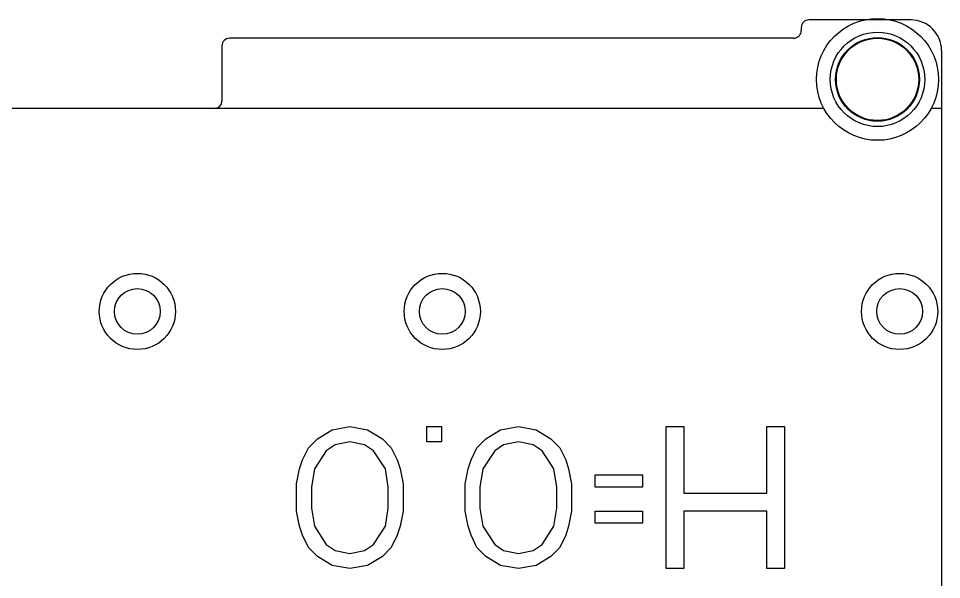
# Model space of a CAD drawing. Header units: millimetres. Extents: x 0 to 594, y 0 to 420.
# Drawn here: x 123.9 to 184.5, y 121.1 to 157.9 of the extents above; entities that cross this region are included whole.
import ezdxf

# ---------------------------------------------------------------- set-up
doc = ezdxf.new("R2010")
doc.units = ezdxf.units.MM
doc.header["$LTSCALE"] = 32.67
doc.layers.add('20_ALL_FEATURES', color=7, linetype='CONTINUOUS')
doc.layers.add('ASSEM_MEM', color=7, linetype='CONTINUOUS')

msp = doc.modelspace()

# ---------------------------------------------------------------- linework, layer by layer
at = {"layer": '20_ALL_FEATURES', "color": 5, "linetype": 'CONTINUOUS'}
for radius in [3.1, 2.75]:
    msp.add_circle((180.263, 153.947), radius, dxfattribs=at)
at = {"layer": 'ASSEM_MEM', "color": 7, "linetype": 'CONTINUOUS'}
for p, q in [((182.463, 157.847), (175.763, 157.847)), ((175.263, 157.347), (175.263, 157.147)), ((174.763, 156.647), (137.763, 156.647)), ((137.263, 156.147), (137.263, 152.547)), ((184.463, 155.847), (184.463, 94.847)), ((136.763, 152.047), (75.263, 152.047))]:
    msp.add_line(p, q, dxfattribs=at)
at = {"layer": 'ASSEM_MEM', "color": 3, "linetype": 'CONTINUOUS'}
for p, q in [((176.743, 152.047), (136.763, 152.047)), ((184.463, 152.047), (183.783, 152.047)), ((143.518, 130.362), (144.487, 130.956)), ((144.487, 130.956), (145.651, 131.155)), ((145.651, 131.155), (146.815, 130.956)), ((146.815, 130.956), (147.785, 130.362)), ((150.694, 131.155), (151.664, 131.155)), ((150.694, 130.164), (150.694, 131.155)), ((151.664, 131.155), (151.664, 130.164)), ((154.573, 130.362), (155.543, 130.956)), ((155.543, 130.956), (156.707, 131.155)), ((156.707, 131.155), (157.871, 130.956)), ((157.871, 130.956), (158.84, 130.362)), ((166.405, 131.155), (167.569, 131.155)), ((166.405, 121.845), (166.405, 131.155)), ((167.569, 131.155), (167.569, 126.797)), ((172.999, 131.155), (174.163, 131.155)), ((172.999, 126.797), (172.999, 131.155)), ((174.163, 131.155), (174.163, 121.845)), ((142.936, 129.768), (143.518, 130.362)), ((147.785, 130.362), (148.367, 129.768)), ((153.991, 129.768), (154.573, 130.362)), ((158.84, 130.362), (159.422, 129.768)), ((142.548, 128.976), (142.936, 129.768)), ((144.681, 129.966), (144.1, 129.57)), ((145.651, 130.164), (144.681, 129.966)), ((146.621, 129.966), (145.651, 130.164)), ((147.203, 129.57), (146.621, 129.966)), ((148.367, 129.768), (148.755, 128.976)), ((151.664, 130.164), (150.694, 130.164)), ((153.604, 128.976), (153.991, 129.768)), ((155.737, 129.966), (155.155, 129.57)), ((156.707, 130.164), (155.737, 129.966)), ((157.677, 129.966), (156.707, 130.164)), ((158.259, 129.57), (157.677, 129.966)), ((159.422, 129.768), (159.81, 128.976)), ((142.354, 128.381), (142.548, 128.976)), ((144.1, 129.57), (143.324, 128.381)), ((147.979, 128.381), (147.203, 129.57)), ((148.755, 128.976), (148.949, 128.381)), ((153.41, 128.381), (153.604, 128.976)), ((155.155, 129.57), (154.379, 128.381)), ((159.034, 128.381), (158.259, 129.57)), ((159.81, 128.976), (160.004, 128.381)), ((142.16, 127.391), (142.354, 128.381)), ((143.324, 128.381), (143.13, 127.193)), ((148.173, 127.193), (147.979, 128.381)), ((148.949, 128.381), (149.142, 127.391)), ((153.216, 127.391), (153.41, 128.381)), ((154.379, 128.381), (154.185, 127.193)), ((159.228, 127.193), (159.034, 128.381)), ((160.004, 128.381), (160.198, 127.391)), ((161.75, 127.985), (164.853, 127.985)), ((161.75, 127.193), (161.75, 127.985)), ((164.853, 127.985), (164.853, 127.193)), ((142.16, 125.608), (142.16, 127.391)), ((143.13, 127.193), (143.13, 125.806)), ((148.173, 125.806), (148.173, 127.193)), ((149.142, 127.391), (149.142, 125.608)), ((153.216, 125.608), (153.216, 127.391)), ((154.185, 127.193), (154.185, 125.806)), ((159.228, 125.806), (159.228, 127.193)), ((160.198, 127.391), (160.198, 125.608)), ((164.853, 127.193), (161.75, 127.193)), ((167.569, 126.797), (172.999, 126.797)), ((142.354, 124.618), (142.16, 125.608)), ((143.13, 125.806), (143.324, 124.618)), ((147.979, 124.618), (148.173, 125.806)), ((149.142, 125.608), (148.949, 124.618)), ((153.41, 124.618), (153.216, 125.608)), ((154.185, 125.806), (154.379, 124.618)), ((159.034, 124.618), (159.228, 125.806)), ((160.198, 125.608), (160.004, 124.618)), ((161.75, 125.608), (164.853, 125.608)), ((161.75, 124.816), (161.75, 125.608)), ((164.853, 125.608), (164.853, 124.816)), ((172.999, 125.608), (167.569, 125.608)), ((167.569, 125.608), (167.569, 121.845)), ((172.999, 121.845), (172.999, 125.608)), ((164.853, 124.816), (161.75, 124.816)), ((142.548, 124.023), (142.354, 124.618)), ((143.324, 124.618), (144.1, 123.429)), ((147.203, 123.429), (147.979, 124.618)), ((148.949, 124.618), (148.755, 124.023)), ((153.604, 124.023), (153.41, 124.618)), ((154.379, 124.618), (155.155, 123.429)), ((158.259, 123.429), (159.034, 124.618)), ((160.004, 124.618), (159.81, 124.023)), ((142.936, 123.231), (142.548, 124.023)), ((148.755, 124.023), (148.367, 123.231)), ((153.991, 123.231), (153.604, 124.023)), ((159.81, 124.023), (159.422, 123.231)), ((143.518, 122.637), (142.936, 123.231)), ((144.1, 123.429), (144.681, 123.033)), ((144.681, 123.033), (145.651, 122.835)), ((145.651, 122.835), (146.621, 123.033)), ((146.621, 123.033), (147.203, 123.429)), ((148.367, 123.231), (147.785, 122.637)), ((154.573, 122.637), (153.991, 123.231)), ((155.155, 123.429), (155.737, 123.033)), ((155.737, 123.033), (156.707, 122.835)), ((156.707, 122.835), (157.677, 123.033)), ((157.677, 123.033), (158.259, 123.429)), ((159.422, 123.231), (158.84, 122.637)), ((144.487, 122.043), (143.518, 122.637)), ((147.785, 122.637), (146.815, 122.043)), ((155.543, 122.043), (154.573, 122.637)), ((158.84, 122.637), (157.871, 122.043)), ((145.651, 121.845), (144.487, 122.043)), ((146.815, 122.043), (145.651, 121.845)), ((156.707, 121.845), (155.543, 122.043)), ((157.871, 122.043), (156.707, 121.845)), ((167.569, 121.845), (166.405, 121.845)), ((174.163, 121.845), (172.999, 121.845))]:
    msp.add_line(p, q, dxfattribs=at)
for centre, radius in [((180.263, 153.947), 4), ((131.713, 138.717), 2.5), ((151.713, 138.717), 2.5), ((181.713, 138.717), 2.5)]:
    msp.add_circle(centre, radius, dxfattribs=at)
at = {"layer": 'ASSEM_MEM', "color": 7, "linetype": 'CONTINUOUS'}
for centre, radius in [((180.263, 153.947), 2.7), ((131.713, 138.717), 1.5), ((151.713, 138.717), 1.5), ((181.713, 138.717), 1.5)]:
    msp.add_circle(centre, radius, dxfattribs=at)
for centre, radius, start, end in [((175.763, 157.347), 0.5, 90, 180), ((182.463, 155.847), 2, 0, 90), ((174.763, 157.147), 0.5, 270, 360), ((137.763, 156.147), 0.5, 90, 180), ((136.763, 152.547), 0.5, 270, 360)]:
    msp.add_arc(centre, radius, start, end, dxfattribs=at)

doc.saveas('drawing.dxf')
